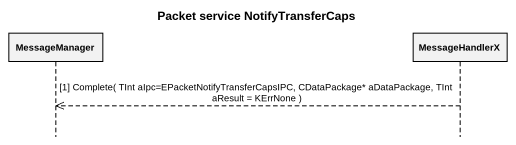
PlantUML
@startuml
title Packet service NotifyTransferCaps
hide footbox
participant MessageManager
participant MessageHandlerX

MessageHandlerX -->> MessageManager : [1] Complete( TInt aIpc=EPacketNotifyTransferCapsIPC, CDataPackage* aDataPackage, TInt aResult = KErrNone )
@enduml
